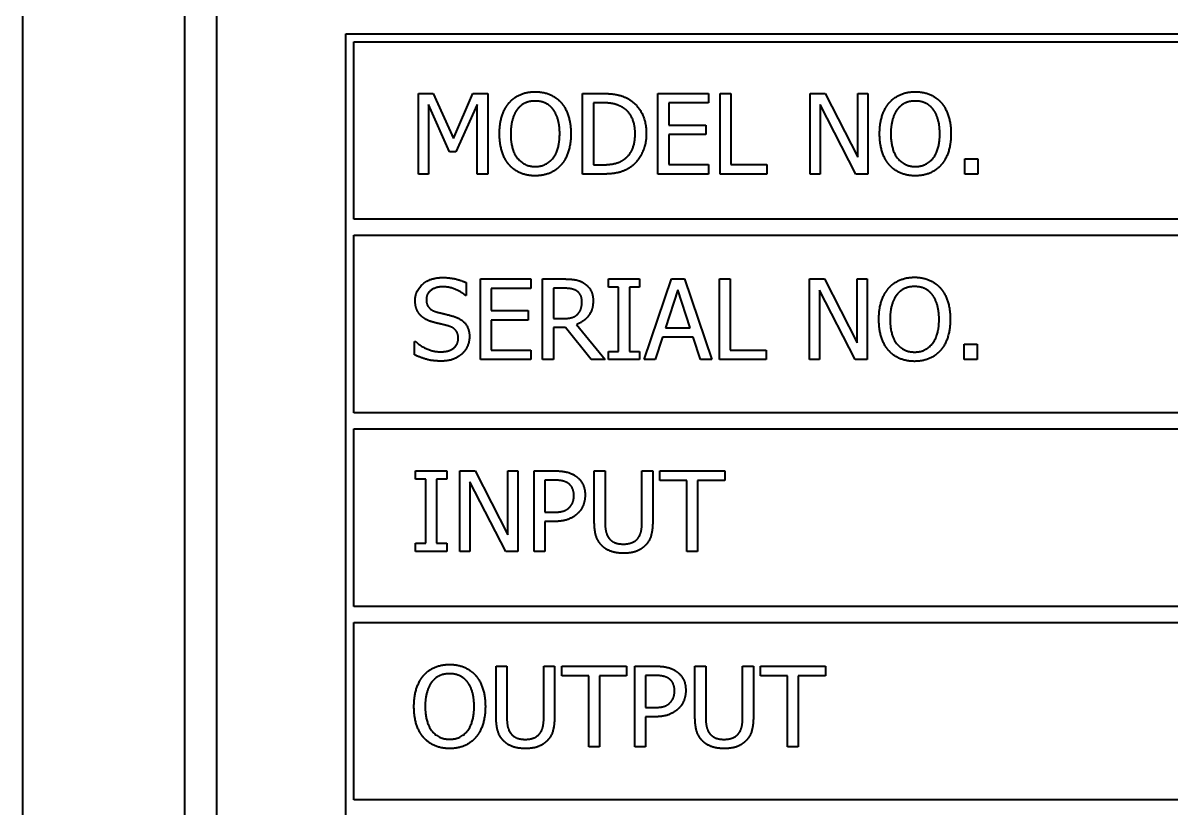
# Model space of a CAD drawing. Header units: millimetres. Extents: x 0 to 5945, y 0 to 4205.
# Drawn here: x 4494.17 to 4529.73, y 1333.99 to 1358.32 of the extents above; entities that cross this region are included whole.
import ezdxf

# ---------------------------------------------------------------- set-up
doc = ezdxf.new("R2010")
doc.units = ezdxf.units.MM
doc.header["$LTSCALE"] = 5
doc.layers.add('가시적인 것(ISO)', color=3, linetype='Continuous', lineweight=40)

msp = doc.modelspace()

# ---------------------------------------------------------------- linework, layer by layer
at = {"layer": '가시적인 것(ISO)'}
for p, q in [((4494.1704, 1277.9862), (4494.1704, 1397.9862)), ((4499.1704, 1387.9862), (4499.1704, 1287.9862)), ((4500.1704, 1288.9023), (4500.1704, 1387.0702)), ((4504.1704, 1357.9862), (4549.1704, 1357.9862)), ((4504.1704, 1309.9862), (4504.1704, 1357.9862)), ((4504.4204, 1352.2362), (4504.4204, 1357.7362)), ((4504.4204, 1357.7362), (4548.9204, 1357.7362)), ((4506.4236, 1353.6336), (4506.4236, 1356.1336)), ((4506.4236, 1356.1336), (4506.8774, 1356.1336)), ((4506.8774, 1356.1336), (4507.5014, 1354.7418)), ((4507.5014, 1354.7418), (4508.1052, 1356.1336)), ((4508.1052, 1356.1336), (4508.5671, 1356.1336)), ((4508.5671, 1356.1336), (4508.5671, 1353.6336)), ((4511.5067, 1353.6336), (4511.5067, 1356.1336)), ((4511.5067, 1356.1336), (4512.076, 1356.1336)), ((4513.8385, 1353.6336), (4513.8385, 1356.1336)), ((4513.8385, 1356.1336), (4515.4026, 1356.1336)), ((4515.4026, 1356.1336), (4515.4026, 1355.8378)), ((4515.7672, 1353.6336), (4515.7672, 1356.1336)), ((4515.7672, 1356.1336), (4516.0995, 1356.1336)), ((4516.0995, 1356.1336), (4516.0995, 1353.9294)), ((4518.5509, 1353.6336), (4518.5509, 1356.1336)), ((4518.5509, 1356.1336), (4519.0229, 1356.1336)), ((4519.0229, 1356.1336), (4520.0298, 1354.1542)), ((4520.0298, 1354.1542), (4520.0298, 1356.1336)), ((4520.0298, 1356.1336), (4520.3398, 1356.1336)), ((4520.3398, 1356.1336), (4520.3398, 1353.6336)), ((4507.3799, 1354.3224), (4506.7336, 1355.7871)), ((4506.7336, 1355.7871), (4506.7336, 1353.6336)), ((4508.2348, 1355.7871), (4507.5825, 1354.3224)), ((4508.2348, 1353.6336), (4508.2348, 1355.7871)), ((4511.8389, 1355.8459), (4511.8389, 1353.9213)), ((4512.0922, 1355.8459), (4511.8389, 1355.8459)), ((4515.4026, 1355.8378), (4514.1708, 1355.8378)), ((4514.1708, 1355.8378), (4514.1708, 1355.153)), ((4519.967, 1353.6336), (4518.8608, 1355.7892)), ((4518.8608, 1355.7892), (4518.8608, 1353.6336)), ((4514.1708, 1355.153), (4515.3195, 1355.153)), ((4515.3195, 1355.153), (4515.3195, 1354.8572)), ((4514.1708, 1354.8572), (4514.1708, 1353.9294)), ((4515.3195, 1354.8572), (4514.1708, 1354.8572)), ((4507.5825, 1354.3224), (4507.3799, 1354.3224)), ((4511.8389, 1353.9213), (4512.0922, 1353.9213)), ((4514.1708, 1353.9294), (4515.4026, 1353.9294)), ((4515.4026, 1353.9294), (4515.4026, 1353.6336)), ((4516.0995, 1353.9294), (4517.2158, 1353.9294)), ((4517.2158, 1353.9294), (4517.2158, 1353.6336)), ((4523.3442, 1353.6336), (4523.3442, 1354.1117)), ((4523.3442, 1354.1117), (4523.7453, 1354.1117)), ((4523.7453, 1354.1117), (4523.7453, 1353.6336)), ((4506.7336, 1353.6336), (4506.4236, 1353.6336)), ((4508.5671, 1353.6336), (4508.2348, 1353.6336)), ((4512.0821, 1353.6336), (4511.5067, 1353.6336)), ((4515.4026, 1353.6336), (4513.8385, 1353.6336)), ((4517.2158, 1353.6336), (4515.7672, 1353.6336)), ((4518.8608, 1353.6336), (4518.5509, 1353.6336)), ((4520.3398, 1353.6336), (4519.967, 1353.6336)), ((4523.7453, 1353.6336), (4523.3442, 1353.6336)), ((4548.9204, 1352.2362), (4504.4204, 1352.2362)), ((4504.4204, 1346.2362), (4504.4204, 1351.7362)), ((4504.4204, 1351.7362), (4548.9204, 1351.7362)), ((4507.9026, 1350.2661), (4507.9026, 1349.869)), ((4508.3381, 1347.8836), (4508.3381, 1350.3836)), ((4508.3381, 1350.3836), (4509.9022, 1350.3836)), ((4509.9022, 1350.3836), (4509.9022, 1350.0878)), ((4510.2668, 1350.3836), (4510.9111, 1350.3836)), ((4510.2668, 1347.8836), (4510.2668, 1350.3836)), ((4512.3029, 1350.1283), (4512.3029, 1350.3836)), ((4512.3029, 1350.3836), (4513.2713, 1350.3836)), ((4513.2713, 1350.3836), (4513.2713, 1350.1283)), ((4513.4131, 1347.8836), (4514.2559, 1350.3836)), ((4514.2559, 1350.3836), (4514.6651, 1350.3836)), ((4514.6651, 1350.3836), (4515.5079, 1347.8836)), ((4515.7449, 1347.8836), (4515.7449, 1350.3836)), ((4515.7449, 1350.3836), (4516.0772, 1350.3836)), ((4516.0772, 1350.3836), (4516.0772, 1348.1794)), ((4518.5286, 1347.8836), (4518.5286, 1350.3836)), ((4518.5286, 1350.3836), (4519.0006, 1350.3836)), ((4519.0006, 1350.3836), (4520.0075, 1348.4042)), ((4520.0075, 1348.4042), (4520.0075, 1350.3836)), ((4520.0075, 1350.3836), (4520.3175, 1350.3836)), ((4520.3175, 1350.3836), (4520.3175, 1347.8836)), ((4509.9022, 1350.0878), (4508.6704, 1350.0878)), ((4508.6704, 1350.0878), (4508.6704, 1349.403)), ((4510.9293, 1350.0959), (4510.5991, 1350.0959)), ((4510.5991, 1350.0959), (4510.5991, 1349.1559)), ((4512.621, 1350.1283), (4512.3029, 1350.1283)), ((4512.621, 1348.1388), (4512.621, 1350.1283)), ((4513.2713, 1350.1283), (4512.9532, 1350.1283)), ((4512.9532, 1350.1283), (4512.9532, 1348.1388)), ((4514.4524, 1350.0432), (4514.0675, 1348.8662)), ((4514.8394, 1348.8662), (4514.4524, 1350.0432)), ((4519.9447, 1347.8836), (4518.8385, 1350.0392)), ((4518.8385, 1350.0392), (4518.8385, 1347.8836)), ((4507.9026, 1349.869), (4507.8782, 1349.869)), ((4508.6704, 1349.403), (4509.8191, 1349.403)), ((4509.8191, 1349.403), (4509.8191, 1349.1072)), ((4508.6704, 1349.1072), (4508.6704, 1348.1794)), ((4509.8191, 1349.1072), (4508.6704, 1349.1072)), ((4510.5991, 1349.1559), (4510.8908, 1349.1559)), ((4510.98, 1348.8783), (4510.5991, 1348.8783)), ((4510.5991, 1348.8783), (4510.5991, 1347.8836)), ((4511.7701, 1347.8836), (4510.98, 1348.8783)), ((4511.3122, 1348.9715), (4512.2016, 1347.8836)), ((4514.0675, 1348.8662), (4514.8394, 1348.8662)), ((4513.9763, 1348.5825), (4513.7494, 1347.8836)), ((4514.9305, 1348.5825), (4513.9763, 1348.5825)), ((4515.1574, 1347.8836), (4514.9305, 1348.5825)), ((4506.3, 1348.0335), (4506.3, 1348.4508)), ((4506.3, 1348.4508), (4506.3244, 1348.4508)), ((4508.6704, 1348.1794), (4509.9022, 1348.1794)), ((4509.9022, 1348.1794), (4509.9022, 1347.8836)), ((4512.3029, 1347.8836), (4512.3029, 1348.1388)), ((4512.3029, 1348.1388), (4512.621, 1348.1388)), ((4512.9532, 1348.1388), (4513.2713, 1348.1388)), ((4513.2713, 1348.1388), (4513.2713, 1347.8836)), ((4516.0772, 1348.1794), (4517.1935, 1348.1794)), ((4517.1935, 1348.1794), (4517.1935, 1347.8836)), ((4523.3219, 1347.8836), (4523.3219, 1348.3617)), ((4523.3219, 1348.3617), (4523.7231, 1348.3617)), ((4523.7231, 1348.3617), (4523.7231, 1347.8836)), ((4509.9022, 1347.8836), (4508.3381, 1347.8836)), ((4510.5991, 1347.8836), (4510.2668, 1347.8836)), ((4512.2016, 1347.8836), (4511.7701, 1347.8836)), ((4513.2713, 1347.8836), (4512.3029, 1347.8836)), ((4513.7494, 1347.8836), (4513.4131, 1347.8836)), ((4515.5079, 1347.8836), (4515.1574, 1347.8836)), ((4517.1935, 1347.8836), (4515.7449, 1347.8836)), ((4518.8385, 1347.8836), (4518.5286, 1347.8836)), ((4520.3175, 1347.8836), (4519.9447, 1347.8836)), ((4523.7231, 1347.8836), (4523.3219, 1347.8836)), ((4548.9204, 1346.2362), (4504.4204, 1346.2362)), ((4504.4204, 1340.2362), (4504.4204, 1345.7362)), ((4504.4204, 1345.7362), (4548.9204, 1345.7362)), ((4506.3264, 1344.181), (4506.3264, 1344.4362)), ((4506.3264, 1344.4362), (4507.2948, 1344.4362)), ((4507.2948, 1344.4362), (4507.2948, 1344.181)), ((4507.706, 1341.9362), (4507.706, 1344.4362)), ((4507.706, 1344.4362), (4508.1781, 1344.4362)), ((4508.1781, 1344.4362), (4509.185, 1342.4569)), ((4509.185, 1342.4569), (4509.185, 1344.4362)), ((4509.185, 1344.4362), (4509.4949, 1344.4362)), ((4509.4949, 1344.4362), (4509.4949, 1341.9362)), ((4510.0014, 1341.9362), (4510.0014, 1344.4362)), ((4510.0014, 1344.4362), (4510.6295, 1344.4362)), ((4511.8673, 1342.8763), (4511.8673, 1344.4362)), ((4511.8673, 1344.4362), (4512.1996, 1344.4362)), ((4512.1996, 1344.4362), (4512.1996, 1342.8763)), ((4513.3442, 1342.8682), (4513.3442, 1344.4362)), ((4513.3442, 1344.4362), (4513.6765, 1344.4362)), ((4513.6765, 1344.4362), (4513.6765, 1342.8763)), ((4513.8973, 1344.1405), (4513.8973, 1344.4362)), ((4513.8973, 1344.4362), (4515.907, 1344.4362)), ((4515.907, 1344.4362), (4515.907, 1344.1405)), ((4506.6445, 1344.181), (4506.3264, 1344.181)), ((4506.6445, 1342.1915), (4506.6445, 1344.181)), ((4507.2948, 1344.181), (4506.9767, 1344.181)), ((4506.9767, 1344.181), (4506.9767, 1342.1915)), ((4509.1222, 1341.9362), (4508.016, 1344.0918)), ((4508.016, 1344.0918), (4508.016, 1341.9362)), ((4510.6092, 1344.1486), (4510.3337, 1344.1486)), ((4510.3337, 1344.1486), (4510.3337, 1343.1518)), ((4514.736, 1344.1405), (4513.8973, 1344.1405)), ((4514.736, 1341.9362), (4514.736, 1344.1405)), ((4515.0683, 1344.1405), (4515.0683, 1341.9362)), ((4515.907, 1344.1405), (4515.0683, 1344.1405)), ((4510.3337, 1343.1518), (4510.5606, 1343.1518)), ((4510.6153, 1342.8682), (4510.3337, 1342.8682)), ((4510.3337, 1342.8682), (4510.3337, 1341.9362)), ((4506.3264, 1341.9362), (4506.3264, 1342.1915)), ((4506.3264, 1342.1915), (4506.6445, 1342.1915)), ((4506.9767, 1342.1915), (4507.2948, 1342.1915)), ((4507.2948, 1342.1915), (4507.2948, 1341.9362)), ((4507.2948, 1341.9362), (4506.3264, 1341.9362)), ((4508.016, 1341.9362), (4507.706, 1341.9362)), ((4509.4949, 1341.9362), (4509.1222, 1341.9362)), ((4510.3337, 1341.9362), (4510.0014, 1341.9362)), ((4515.0683, 1341.9362), (4514.736, 1341.9362)), ((4548.9204, 1340.2362), (4504.4204, 1340.2362)), ((4504.4204, 1334.2362), (4504.4204, 1339.7362)), ((4504.4204, 1339.7362), (4548.9204, 1339.7362)), ((4508.8264, 1336.8236), (4508.8264, 1338.3836)), ((4508.8264, 1338.3836), (4509.1586, 1338.3836)), ((4509.1586, 1338.3836), (4509.1586, 1336.8236)), ((4510.3033, 1336.8155), (4510.3033, 1338.3836)), ((4510.3033, 1338.3836), (4510.6355, 1338.3836)), ((4510.6355, 1338.3836), (4510.6355, 1336.8236)), ((4510.8564, 1338.0878), (4510.8564, 1338.3836)), ((4510.8564, 1338.3836), (4512.8661, 1338.3836)), ((4512.8661, 1338.3836), (4512.8661, 1338.0878)), ((4513.1193, 1335.8836), (4513.1193, 1338.3836)), ((4513.1193, 1338.3836), (4513.7474, 1338.3836)), ((4514.9852, 1336.8236), (4514.9852, 1338.3836)), ((4514.9852, 1338.3836), (4515.3175, 1338.3836)), ((4515.3175, 1338.3836), (4515.3175, 1336.8236)), ((4516.4621, 1336.8155), (4516.4621, 1338.3836)), ((4516.4621, 1338.3836), (4516.7944, 1338.3836)), ((4516.7944, 1338.3836), (4516.7944, 1336.8236)), ((4517.0152, 1338.0878), (4517.0152, 1338.3836)), ((4517.0152, 1338.3836), (4519.0249, 1338.3836)), ((4519.0249, 1338.3836), (4519.0249, 1338.0878)), ((4511.6951, 1338.0878), (4510.8564, 1338.0878)), ((4511.6951, 1335.8836), (4511.6951, 1338.0878)), ((4512.0274, 1338.0878), (4512.0274, 1335.8836)), ((4512.8661, 1338.0878), (4512.0274, 1338.0878)), ((4513.7271, 1338.0959), (4513.4516, 1338.0959)), ((4513.4516, 1338.0959), (4513.4516, 1337.0991)), ((4517.8539, 1338.0878), (4517.0152, 1338.0878)), ((4517.8539, 1335.8836), (4517.8539, 1338.0878)), ((4518.1862, 1338.0878), (4518.1862, 1335.8836)), ((4519.0249, 1338.0878), (4518.1862, 1338.0878)), ((4513.4516, 1337.0991), (4513.6785, 1337.0991)), ((4513.7332, 1336.8155), (4513.4516, 1336.8155)), ((4513.4516, 1336.8155), (4513.4516, 1335.8836)), ((4512.0274, 1335.8836), (4511.6951, 1335.8836)), ((4513.4516, 1335.8836), (4513.1193, 1335.8836)), ((4518.1862, 1335.8836), (4517.8539, 1335.8836)), ((4548.9204, 1334.2362), (4504.4204, 1334.2362))]:
    msp.add_line(p, q, dxfattribs=at)
for points in [[(4509.2316, 1355.8479), (4509.3774, 1356.014), (4509.7847, 1356.1862), (4510.0359, 1356.1862)], [(4510.0359, 1356.1862), (4510.2911, 1356.1862), (4510.7004, 1356.008), (4510.8422, 1355.8479)], [(4512.076, 1356.1336), (4512.4285, 1356.1336), (4512.8296, 1356.0282), (4512.9714, 1355.935)], [(4512.9714, 1355.935), (4513.2125, 1355.775), (4513.4779, 1355.2462), (4513.4779, 1354.8815)], [(4521.0043, 1355.8479), (4521.1501, 1356.014), (4521.5573, 1356.1862), (4521.8086, 1356.1862)], [(4521.8086, 1356.1862), (4522.0638, 1356.1862), (4522.4731, 1356.008), (4522.6149, 1355.8479)], [(4508.9317, 1354.8836), (4508.9317, 1355.1976), (4509.0877, 1355.6757), (4509.2316, 1355.8479)], [(4509.4828, 1355.6392), (4509.3835, 1355.5116), (4509.2782, 1355.1267), (4509.2782, 1354.8836)], [(4510.0379, 1355.8986), (4509.8576, 1355.8986), (4509.5861, 1355.773), (4509.4828, 1355.6392)], [(4510.591, 1355.6392), (4510.4917, 1355.7689), (4510.2121, 1355.8986), (4510.0379, 1355.8986)], [(4510.7956, 1354.8836), (4510.7956, 1355.1307), (4510.6882, 1355.5136), (4510.591, 1355.6392)], [(4510.8422, 1355.8479), (4510.984, 1355.6818), (4511.142, 1355.1956), (4511.142, 1354.8836)], [(4512.7526, 1355.696), (4512.6189, 1355.775), (4512.3171, 1355.8459), (4512.0922, 1355.8459)], [(4513.1315, 1354.8856), (4513.1315, 1355.1733), (4512.9411, 1355.5805), (4512.7526, 1355.696)], [(4520.7044, 1354.8836), (4520.7044, 1355.1976), (4520.8604, 1355.6757), (4521.0043, 1355.8479)], [(4521.2555, 1355.6392), (4521.1562, 1355.5116), (4521.0509, 1355.1267), (4521.0509, 1354.8836)], [(4521.8106, 1355.8986), (4521.6303, 1355.8986), (4521.3588, 1355.773), (4521.2555, 1355.6392)], [(4522.3637, 1355.6392), (4522.2644, 1355.7689), (4521.9848, 1355.8986), (4521.8106, 1355.8986)], [(4522.5683, 1354.8836), (4522.5683, 1355.1307), (4522.4609, 1355.5136), (4522.3637, 1355.6392)], [(4522.6149, 1355.8479), (4522.7567, 1355.6818), (4522.9147, 1355.1956), (4522.9147, 1354.8836)], [(4509.2295, 1353.9213), (4509.0857, 1354.0874), (4508.9317, 1354.5756), (4508.9317, 1354.8836)], [(4509.2782, 1354.8836), (4509.2782, 1354.3913), (4509.6915, 1353.8686), (4510.0379, 1353.8686)], [(4510.0379, 1353.8686), (4510.3843, 1353.8686), (4510.7956, 1354.3913), (4510.7956, 1354.8836)], [(4511.142, 1354.8836), (4511.142, 1354.5797), (4510.9881, 1354.0874), (4510.8422, 1353.9213)], [(4512.783, 1354.0874), (4512.9573, 1354.2049), (4513.1315, 1354.5939), (4513.1315, 1354.8856)], [(4513.4779, 1354.8815), (4513.4779, 1354.5392), (4513.2004, 1353.9881), (4512.9674, 1353.8341)], [(4521.0022, 1353.9213), (4520.8584, 1354.0874), (4520.7044, 1354.5756), (4520.7044, 1354.8836)], [(4521.0509, 1354.8836), (4521.0509, 1354.3913), (4521.4641, 1353.8686), (4521.8106, 1353.8686)], [(4521.8106, 1353.8686), (4522.157, 1353.8686), (4522.5683, 1354.3913), (4522.5683, 1354.8836)], [(4522.9147, 1354.8836), (4522.9147, 1354.5797), (4522.7607, 1354.0874), (4522.6149, 1353.9213)], [(4510.0359, 1353.5809), (4509.7826, 1353.5809), (4509.3774, 1353.7531), (4509.2295, 1353.9213)], [(4510.8422, 1353.9213), (4510.6882, 1353.747), (4510.281, 1353.5809), (4510.0359, 1353.5809)], [(4512.9674, 1353.8341), (4512.777, 1353.7146), (4512.3859, 1353.6336), (4512.0821, 1353.6336)], [(4512.0922, 1353.9213), (4512.313, 1353.9213), (4512.6473, 1353.9922), (4512.783, 1354.0874)], [(4521.8086, 1353.5809), (4521.5553, 1353.5809), (4521.1501, 1353.7531), (4521.0022, 1353.9213)], [(4522.6149, 1353.9213), (4522.4609, 1353.747), (4522.0537, 1353.5809), (4521.8086, 1353.5809)], [(4506.3183, 1349.713), (4506.3183, 1350.0169), (4506.7923, 1350.4281), (4507.159, 1350.4281)], [(4507.159, 1350.4281), (4507.3697, 1350.4281), (4507.7425, 1350.3451), (4507.9026, 1350.2661)], [(4510.9111, 1350.3836), (4511.1258, 1350.3836), (4511.4155, 1350.337), (4511.5472, 1350.2519)], [(4511.5472, 1350.2519), (4511.6789, 1350.1668), (4511.8308, 1349.9014), (4511.8308, 1349.7049)], [(4520.982, 1350.0979), (4521.1278, 1350.264), (4521.5351, 1350.4362), (4521.7863, 1350.4362)], [(4521.7863, 1350.4362), (4522.0415, 1350.4362), (4522.4508, 1350.258), (4522.5926, 1350.0979)], [(4507.1813, 1350.1405), (4506.9504, 1350.1405), (4506.6647, 1349.9237), (4506.6647, 1349.7474)], [(4507.8782, 1349.869), (4507.7587, 1349.9784), (4507.3859, 1350.1405), (4507.1813, 1350.1405)], [(4511.3264, 1350.0108), (4511.2555, 1350.0574), (4511.0671, 1350.0959), (4510.9293, 1350.0959)], [(4511.4844, 1349.6785), (4511.4844, 1349.7879), (4511.4074, 1349.9561), (4511.3264, 1350.0108)], [(4520.6821, 1349.1336), (4520.6821, 1349.4476), (4520.8381, 1349.9257), (4520.982, 1350.0979)], [(4521.2332, 1349.8892), (4521.1339, 1349.7616), (4521.0286, 1349.3767), (4521.0286, 1349.1336)], [(4521.7883, 1350.1486), (4521.608, 1350.1486), (4521.3365, 1350.023), (4521.2332, 1349.8892)], [(4522.3414, 1349.8892), (4522.2421, 1350.0189), (4521.9625, 1350.1486), (4521.7883, 1350.1486)], [(4522.546, 1349.1336), (4522.546, 1349.3807), (4522.4386, 1349.7636), (4522.3414, 1349.8892)], [(4522.5926, 1350.0979), (4522.7344, 1349.9318), (4522.8924, 1349.4456), (4522.8924, 1349.1336)], [(4506.4804, 1349.2612), (4506.4034, 1349.3443), (4506.3183, 1349.5671), (4506.3183, 1349.713)], [(4506.6647, 1349.7474), (4506.6647, 1349.5894), (4506.8329, 1349.401), (4506.9909, 1349.3585)], [(4511.8308, 1349.7049), (4511.8308, 1349.4314), (4511.5513, 1349.0606), (4511.3122, 1348.9715)], [(4511.3426, 1349.2855), (4511.4155, 1349.3544), (4511.4844, 1349.5489), (4511.4844, 1349.6785)], [(4506.8936, 1349.0404), (4506.764, 1349.0748), (4506.5594, 1349.1781), (4506.4804, 1349.2612)], [(4506.9909, 1349.3585), (4507.0962, 1349.3301), (4507.4022, 1349.2572), (4507.5035, 1349.2268)], [(4507.5035, 1349.2268), (4507.7607, 1349.1478), (4507.9998, 1348.8297), (4507.9998, 1348.5967)], [(4510.8908, 1349.1559), (4511.0347, 1349.1559), (4511.2636, 1349.2065), (4511.3426, 1349.2855)], [(4507.3454, 1348.9269), (4507.23, 1348.9593), (4507.0375, 1349.0039), (4506.8936, 1349.0404)], [(4507.6534, 1348.544), (4507.6534, 1348.6939), (4507.5055, 1348.8803), (4507.3454, 1348.9269)], [(4520.98, 1348.1713), (4520.8361, 1348.3374), (4520.6821, 1348.8256), (4520.6821, 1349.1336)], [(4521.0286, 1349.1336), (4521.0286, 1348.6413), (4521.4419, 1348.1186), (4521.7883, 1348.1186)], [(4521.7883, 1348.1186), (4522.1347, 1348.1186), (4522.546, 1348.6413), (4522.546, 1349.1336)], [(4522.8924, 1349.1336), (4522.8924, 1348.8297), (4522.7385, 1348.3374), (4522.5926, 1348.1713)], [(4507.0962, 1348.1267), (4507.3718, 1348.1267), (4507.6534, 1348.3556), (4507.6534, 1348.544)], [(4507.9998, 1348.5967), (4507.9998, 1348.4488), (4507.8803, 1348.1652), (4507.7729, 1348.0659)], [(4506.3244, 1348.4508), (4506.4885, 1348.2969), (4506.9038, 1348.1267), (4507.0962, 1348.1267)], [(4521.7863, 1347.8309), (4521.533, 1347.8309), (4521.1278, 1348.0031), (4520.98, 1348.1713)], [(4522.5926, 1348.1713), (4522.4386, 1347.997), (4522.0314, 1347.8309), (4521.7863, 1347.8309)], [(4507.1206, 1347.839), (4506.8491, 1347.839), (4506.4682, 1347.9525), (4506.3, 1348.0335)], [(4507.7729, 1348.0659), (4507.6534, 1347.9565), (4507.3495, 1347.839), (4507.1206, 1347.839)], [(4510.6295, 1344.4362), (4510.8523, 1344.4362), (4511.1643, 1344.3633), (4511.2838, 1344.2803)], [(4511.2838, 1344.2803), (4511.4236, 1344.185), (4511.5817, 1343.8913), (4511.5817, 1343.6826)], [(4511.0549, 1344.0533), (4510.9759, 1344.106), (4510.7652, 1344.1486), (4510.6092, 1344.1486)], [(4511.2352, 1343.6725), (4511.2352, 1343.8021), (4511.1461, 1343.9926), (4511.0549, 1344.0533)], [(4511.0934, 1343.3017), (4511.1684, 1343.3767), (4511.2352, 1343.5529), (4511.2352, 1343.6725)], [(4511.5817, 1343.6826), (4511.5817, 1343.5205), (4511.4662, 1343.2288), (4511.3629, 1343.1275)], [(4510.5606, 1343.1518), (4510.7632, 1343.1518), (4511.0124, 1343.2166), (4511.0934, 1343.3017)], [(4511.3629, 1343.1275), (4511.2332, 1342.9999), (4510.8827, 1342.8682), (4510.6153, 1342.8682)], [(4512.1064, 1342.1145), (4511.9747, 1342.2442), (4511.8673, 1342.6089), (4511.8673, 1342.8763)], [(4512.1996, 1342.8763), (4512.1996, 1342.702), (4512.2441, 1342.467), (4512.3069, 1342.3718)], [(4513.2368, 1342.3718), (4513.2996, 1342.467), (4513.3442, 1342.7), (4513.3442, 1342.8682)], [(4513.6765, 1342.8763), (4513.6765, 1342.6149), (4513.5711, 1342.2422), (4513.4374, 1342.1145)], [(4512.7709, 1341.8836), (4512.55, 1341.8836), (4512.2218, 1341.9991), (4512.1064, 1342.1145)], [(4512.3069, 1342.3718), (4512.3738, 1342.2705), (4512.6047, 1342.1672), (4512.7709, 1342.1672)], [(4512.7709, 1342.1672), (4512.9269, 1342.1672), (4513.17, 1342.2705), (4513.2368, 1342.3718)], [(4513.4374, 1342.1145), (4513.3179, 1341.997), (4513.0018, 1341.8836), (4512.7709, 1341.8836)], [(4506.5817, 1338.0979), (4506.7275, 1338.264), (4507.1347, 1338.4362), (4507.3859, 1338.4362)], [(4507.388, 1338.1486), (4507.2077, 1338.1486), (4506.9362, 1338.023), (4506.8329, 1337.8892)], [(4507.3859, 1338.4362), (4507.6412, 1338.4362), (4508.0505, 1338.258), (4508.1923, 1338.0979)], [(4507.9411, 1337.8892), (4507.8418, 1338.0189), (4507.5622, 1338.1486), (4507.388, 1338.1486)], [(4513.7474, 1338.3836), (4513.9702, 1338.3836), (4514.2822, 1338.3106), (4514.4017, 1338.2276)], [(4514.4017, 1338.2276), (4514.5415, 1338.1324), (4514.6996, 1337.8386), (4514.6996, 1337.6299)], [(4506.2818, 1337.1336), (4506.2818, 1337.4476), (4506.4378, 1337.9257), (4506.5817, 1338.0979)], [(4506.8329, 1337.8892), (4506.7336, 1337.7616), (4506.6282, 1337.3767), (4506.6282, 1337.1336)], [(4508.1457, 1337.1336), (4508.1457, 1337.3807), (4508.0383, 1337.7636), (4507.9411, 1337.8892)], [(4508.1923, 1338.0979), (4508.3341, 1337.9318), (4508.4921, 1337.4456), (4508.4921, 1337.1336)], [(4514.1728, 1338.0007), (4514.0938, 1338.0533), (4513.8831, 1338.0959), (4513.7271, 1338.0959)], [(4514.3531, 1337.6198), (4514.3531, 1337.7495), (4514.264, 1337.9399), (4514.1728, 1338.0007)], [(4514.2113, 1337.2491), (4514.2863, 1337.324), (4514.3531, 1337.5003), (4514.3531, 1337.6198)], [(4514.6996, 1337.6299), (4514.6996, 1337.4679), (4514.5841, 1337.1761), (4514.4808, 1337.0748)], [(4506.5796, 1336.1713), (4506.4358, 1336.3374), (4506.2818, 1336.8256), (4506.2818, 1337.1336)], [(4506.6282, 1337.1336), (4506.6282, 1336.6413), (4507.0415, 1336.1186), (4507.388, 1336.1186)], [(4507.388, 1336.1186), (4507.7344, 1336.1186), (4508.1457, 1336.6413), (4508.1457, 1337.1336)], [(4508.4921, 1337.1336), (4508.4921, 1336.8297), (4508.3381, 1336.3374), (4508.1923, 1336.1713)], [(4513.6785, 1337.0991), (4513.8811, 1337.0991), (4514.1303, 1337.164), (4514.2113, 1337.2491)], [(4509.0654, 1336.0619), (4508.9338, 1336.1915), (4508.8264, 1336.5562), (4508.8264, 1336.8236)], [(4509.1586, 1336.8236), (4509.1586, 1336.6494), (4509.2032, 1336.4144), (4509.266, 1336.3191)], [(4510.1959, 1336.3191), (4510.2587, 1336.4144), (4510.3033, 1336.6473), (4510.3033, 1336.8155)], [(4510.6355, 1336.8236), (4510.6355, 1336.5623), (4510.5302, 1336.1895), (4510.3965, 1336.0619)], [(4514.4808, 1337.0748), (4514.3511, 1336.9472), (4514.0006, 1336.8155), (4513.7332, 1336.8155)], [(4515.2243, 1336.0619), (4515.0926, 1336.1915), (4514.9852, 1336.5562), (4514.9852, 1336.8236)], [(4515.3175, 1336.8236), (4515.3175, 1336.6494), (4515.362, 1336.4144), (4515.4248, 1336.3191)], [(4516.3547, 1336.3191), (4516.4176, 1336.4144), (4516.4621, 1336.6473), (4516.4621, 1336.8155)], [(4516.7944, 1336.8236), (4516.7944, 1336.5623), (4516.689, 1336.1895), (4516.5553, 1336.0619)], [(4507.3859, 1335.8309), (4507.1327, 1335.8309), (4506.7275, 1336.0031), (4506.5796, 1336.1713)], [(4508.1923, 1336.1713), (4508.0383, 1335.997), (4507.6311, 1335.8309), (4507.3859, 1335.8309)], [(4509.73, 1335.8309), (4509.5091, 1335.8309), (4509.1809, 1335.9464), (4509.0654, 1336.0619)], [(4509.266, 1336.3191), (4509.3329, 1336.2179), (4509.5638, 1336.1145), (4509.73, 1336.1145)], [(4509.73, 1336.1145), (4509.8859, 1336.1145), (4510.1291, 1336.2179), (4510.1959, 1336.3191)], [(4510.3965, 1336.0619), (4510.277, 1335.9444), (4509.9609, 1335.8309), (4509.73, 1335.8309)], [(4515.8888, 1335.8309), (4515.668, 1335.8309), (4515.3398, 1335.9464), (4515.2243, 1336.0619)], [(4515.4248, 1336.3191), (4515.4917, 1336.2179), (4515.7227, 1336.1145), (4515.8888, 1336.1145)], [(4515.8888, 1336.1145), (4516.0448, 1336.1145), (4516.2879, 1336.2179), (4516.3547, 1336.3191)], [(4516.5553, 1336.0619), (4516.4358, 1335.9444), (4516.1197, 1335.8309), (4515.8888, 1335.8309)]]:
    msp.add_open_spline(points, degree=2, dxfattribs=at)

doc.saveas('drawing.dxf')
